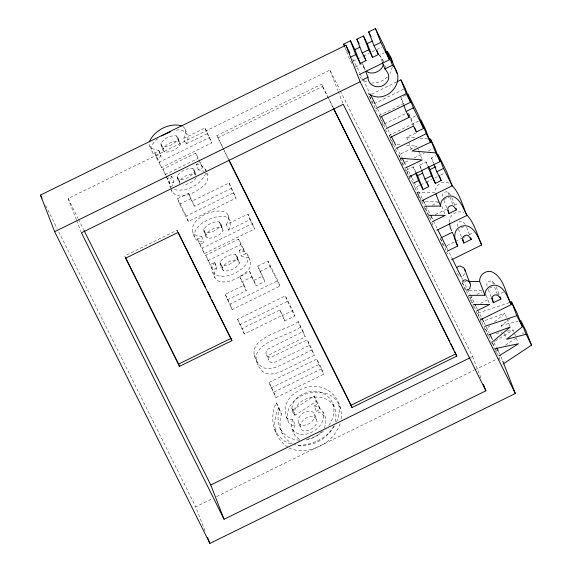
<?xml version="1.0" encoding="UTF-8"?>
<svg xmlns="http://www.w3.org/2000/svg" width="572" height="572" viewBox="0 0 572 572"><rect width="100%" height="100%" fill="white"/><g stroke="black" fill="none" stroke-linecap="round" stroke-linejoin="round"><path stroke-width="0.43" stroke-dasharray="2.86 2.15" d="M292.163 409.631L293.786 409.273L314.135 395.938L316.259 401.415L295.91 414.75L294.287 415.108C285.471 401.901 303.753 390.204 315.615 391.434C330.552 391.763 338.931 409.902 334.927 422.808M294.287 415.108C293.193 396.174 326.741 389.847 334.141 407.3M449.306 222.401C448.72 215.079 457.393 209.495 463.842 212.863M341.091 418.954C343.629 393.293 318.075 376.841 296.174 392.256C288.91 396.653 283.691 405.405 285.514 414.028C286.965 418.482 288.46 427.27 295.045 424.853L292.921 419.376C290.433 420.449 287.466 419.426 286.386 416.888M392.335 66.838L390.104 73.588M205.705 173.23C201.122 185.121 185.199 192.707 173.016 189.325M287.88 447.154C273.816 438.216 268.597 417.581 276.39 402.788L279.322 408.68C275.482 421.021 280.423 437.137 292.106 443.45M279.322 408.68L281.445 414.157C279.179 420.556 279.658 427.813 282.461 433.976M171.529 187.237L174.01 181.939L171.822 176.333L167.496 178.457L169.619 183.934L174.01 181.939M276.39 402.788L278.514 408.265C274.774 415.908 273.573 424.846 276.219 433.025M336.515 422.079C339.153 416.123 340.125 409.273 338.252 402.953M340.097 423.702L338.638 427.549L334.105 434.884A38.817 37.559 -21.2 0 1 324.138 443.843C313.864 450.143 300.579 453.331 289.217 447.998M292.921 419.376C289.575 426.054 292.835 435.914 299.471 439.275M295.045 424.853L293.522 430.037L294.537 434.82M324.138 428.142C328.635 420.291 323.752 407.293 314.321 405.97L316.445 411.44L321.628 413.341L325.003 417.281M464.9 273.688L463.055 275.876L461.368 276.276M194.094 169.87L194.373 171.7C191.463 176.805 184.484 180.137 178.678 179.308L177.334 177.935L177.113 176.162C180.216 171.228 186.98 167.768 192.8 168.547L194.094 169.87L196.217 175.339L194.923 174.024L192.8 168.547M196.175 177.806C193.486 182.218 187.838 184.163 182.983 185.171M236.944 255.92L237.216 257.75C234.305 262.855 227.327 266.187 221.528 265.365L220.177 263.985L219.955 262.212C223.066 257.278 229.822 253.825 235.65 254.604L236.944 255.92L239.339 263.227C236.429 268.332 229.451 271.664 223.652 270.835L222.301 269.462L220.177 263.985M183.576 138.46L205.112 128.092L207.236 133.569L185.778 144.094L183.576 138.46C186.286 134.92 187.051 129.043 182.768 126.383M226.419 224.51C236.629 204.883 206.335 210.21 198.999 218.633C192.335 222.694 190.126 231.117 194.952 237.587C195.388 243.279 211.011 240.168 199.7 244.344L204.318 253.625L254.704 228.907L247.955 214.142L226.419 224.51L228.621 230.144L250.078 219.619L247.955 214.142M177.871 137.28L178.106 138.989C175.061 143.951 168.197 147.226 162.434 146.518L161.082 145.116L160.861 143.357C163.964 138.46 170.742 134.949 176.541 135.893L177.871 137.28L180.23 144.466C177.184 149.421 170.32 152.703 164.557 151.995L163.206 150.593L161.082 145.116M220.713 223.33L220.956 225.039C217.911 230.001 211.039 233.283 205.276 232.575L203.925 231.167L203.711 229.408C206.807 224.51 213.585 220.999 219.391 221.943L220.713 223.33L223.08 230.516C220.034 235.471 213.163 238.753 207.4 238.045L206.049 236.644L203.925 231.167M214.664 262.384C210.217 267.961 212.562 276.755 217.982 280.852C225.768 283.998 234.155 279.83 240.962 276.119C246.082 272.987 252.817 267.153 249.985 260.453C248.756 256.549 247.125 251.651 242.378 251.058C236.079 250.615 240.626 250.15 243.272 248.434L238.631 239.117L205.734 255.255L212.462 269.984L216.788 267.86L214.664 262.384L210.339 264.507L212.462 269.984M214.729 262.512L216.852 267.989C215.101 270.821 213.256 274.367 214.908 277.67M177.334 177.935L179.458 183.405L179.236 181.631C182.339 176.705 189.103 173.244 194.923 174.024M222.301 269.462L222.079 267.689C225.189 262.755 231.946 259.295 237.773 260.074L239.067 261.397M163.206 150.593L162.984 148.834C166.087 143.937 172.866 140.426 178.664 141.363L179.994 142.75M206.049 236.644L205.834 234.885C208.93 229.987 215.708 226.476 221.514 227.42L222.837 228.807M328.836 425.432C333.548 418.668 335.914 409.523 332.017 401.83M333.726 426.126C327.255 439.439 311.297 447.719 296.711 444.987M334.513 425.804L331.982 429.408A38.817 37.559 -21.2 0 1 322.015 438.374C313.756 443.236 303.911 446.61 294.265 444.709M321.571 431.581C317.317 436.071 311.483 439.439 305.248 439.997M387.394 77.013C383.304 80.995 377.484 83.319 371.757 82.983M157.629 138.617C153.918 141.577 149.85 146.554 152.109 151.537C152.545 157.228 168.168 154.111 156.85 158.294L161.476 167.575L211.855 142.85L205.112 128.092M488.173 335.778L485.657 329.293L489.768 325.861M494.565 321.857L504.84 313.277L506.728 318.139M323.43 431.166C318.611 435.342 312.605 438.138 306.385 439.453M510.124 318.675L501.286 325.504L502.545 328.75M500.257 360.76L496.482 351.022L499.449 349.056M505.391 345.123L515.787 338.245M522.472 333.819L523.959 332.84M314.321 405.97L317.946 403.596L314.135 395.938M316.445 411.44L320.07 409.066L317.946 403.596M495.259 350.178L492.428 342.878L494.651 341.491M495.395 341.034L513.198 329.937L514.142 332.368M156.85 158.294L154.726 152.817C166.595 148.756 147.712 151.544 149.335 144.008M76.355 219.741L68.125 198.52L329.951 70.056L339.882 90.004M353.153 61.175L357.114 59.231M357.908 58.837L362.669 56.506M363.463 56.113L369.019 53.389M372.193 51.83L381.717 47.161M161.476 167.575L159.352 162.098L209.731 137.38M355.076 67.153L362.612 63.449L365.129 69.941M382.082 61.626L379.565 55.134L384.105 52.91M228.092 158.644L216.874 135.614L321.607 84.227L327.563 96.189M217.76 137.902L322.494 86.515L321.607 84.227M169.619 183.934L162.891 169.205L195.788 153.067L199.649 160.825M165.015 174.682L197.912 158.537L195.788 153.067M198.498 169.998L196.31 164.4L200.422 162.384L202.545 167.853L198.434 169.87L204.047 171.264M371.593 94.244L396.189 82.175M229.115 182.918L236.064 198.091L188.331 221.514L179.679 204.132L177.556 198.656L188.603 193.236L194.552 206.392L231.238 188.395L229.115 182.918L192.428 200.922M403.646 89.218L373.487 104.011L376.319 111.311M179.679 204.132L190.726 198.713L188.603 193.236M403.31 104.133L400.793 97.64L405.863 95.152M383.033 125.318L379.257 115.587L403.739 103.575L400.793 97.64M188.331 221.514L186.207 216.044L233.941 192.621M384.384 123.91L405.712 113.442M177.885 231.796L177.098 230.201L124.732 255.898L125.618 258.179M413.835 125.454L411.003 118.154L416.08 115.666M392.935 145.209L389.16 135.478L419.312 120.685M199.7 244.344L197.576 238.867C208.887 234.692 193.264 237.802 192.828 232.11M415.78 133.112L406.713 137.173L408.286 141.227M204.318 253.625L202.195 248.148L252.581 223.43M399.706 157.207L398.763 154.769L416.895 146.153L404.79 145.195M405.426 162.198L409.395 160.253M414.149 157.915L424.467 152.853M428.435 150.908L433.197 148.57M207.858 260.732L240.755 244.594L238.631 239.117M409.881 179.072L406.42 170.149L413.198 166.824L415.765 171.986M433.64 163.621L431.438 157.944L435.935 155.734M421.156 169.262L419.583 165.208L426.169 161.976L428.063 165.794M243.272 248.434L245.395 253.904C234.377 257.993 249.707 254.876 249.985 260.453M417.939 194.895L415.108 187.595L419.869 185.264M420.663 184.87L425.425 182.532M426.219 182.146L431.774 179.422M434.949 177.863L437.33 176.698M440.497 175.139L444.465 173.194M257.793 266.08L268.025 261.061L277.792 280.688L279.915 286.164L232.182 309.588L225.225 294.408L244.108 285.149L239.754 276.405L249.664 271.543L256.134 285.764L264.865 281.481L257.793 266.08L264.865 281.481M259.917 271.557L270.148 266.538L268.025 261.061M227.349 299.885L246.232 290.619L241.877 281.882L251.787 277.02L249.664 271.543M254.011 280.287L262.741 276.004M232.182 309.588L230.058 304.111L277.792 280.688M428.092 215.108L425.575 208.623L427.856 207.5M432.425 205.262L439.961 201.387M443.643 199.757L448.92 197.168M435.414 214.493L446.517 209.045M454.454 205.148L458.422 203.203M244.33 333.976L237.595 319.255L285.335 295.831L292.649 310.524L294.773 315.994L284.763 320.913L279.93 309.995L242.206 328.507L244.33 333.976L282.053 315.465M239.718 324.724L287.459 301.301L285.335 295.831M284.763 320.913L282.639 315.437L292.649 310.524M461.454 227.806L463.706 226.698M446.961 245.617L454.89 241.72M455.684 241.334L462.033 238.217M462.827 237.83L465.208 236.658M469.176 234.713L473.938 232.375M298.162 321.6C286.558 331.26 239.847 337.916 258.201 363.241C263.778 371.872 275.203 368.261 282.568 364.35L312.205 349.799L307.25 339.847L271.385 357.1L269.348 357.05L267.66 356.249L266.466 354.719L265.966 352.788L266.395 350.908L267.717 349.206L303.088 331.488L298.162 321.6L305.212 336.965L271.993 353.267L269.841 354.676L268.518 356.385L268.089 358.265L268.59 360.196L269.784 361.718L271.471 362.526L273.509 362.569L275.761 361.811L309.373 345.324L307.25 339.847M300.286 327.077C288.681 336.736 241.97 343.393 260.324 368.718C265.901 377.348 277.327 373.731 284.692 369.819L314.328 355.276L312.205 349.799M269.062 382.446L316.795 359.023L321.628 368.726L323.752 374.195L276.019 397.619L269.062 382.446L276.019 397.619M271.185 387.923L318.919 364.5L316.795 359.023M273.895 392.149L321.628 368.726M473.752 307.529L469.977 297.798L472.257 296.675M476.826 294.437L482.153 291.82M489.553 288.188L492.571 286.708M480.609 303.282L490.125 298.605M496.475 295.488L503.617 291.985M470.992 357.314L472.586 356.528L340.283 90.798M205.041 530.938L195.688 506.835L212.527 498.577M216.538 496.61L473.895 370.327M474.696 369.934L501.151 356.957L499.957 354.554M485.156 320.484L504.84 313.277M481.095 322.1L477.634 313.177L508.98 302.76M501.286 325.504L518.232 321.149M496.203 333.505L502.152 332.253M507.25 331.181L513.198 329.937M176.34 130.252C184.735 127.806 191.706 137.373 185.778 144.094M421.299 202.181L417.524 192.449L435.256 192.292C434.541 185.164 443.057 179.787 449.22 183.319M425.461 201.501L437.401 201.408M464.586 281.603L466.359 281.581M469.004 290.683L481.803 290.583M397.011 144.573L401.337 144.916M406.713 137.173L415.508 137.888M419.905 138.245L427.82 138.896M299.621 440.161C291.713 439.947 283.826 435.814 280.337 428.499M450.779 195.438L447.976 192.178L446.217 191.806L444.158 192.406L442.907 193.465L442.399 195.045L442.649 197.14M494.787 283.991L492.378 281.352L490.619 280.981L488.559 281.581L487.308 282.639L486.801 284.22L487.051 286.315M290.998 443.915C283.011 441.784 276.869 435.185 274.095 427.549M364.192 80.702L367.489 82.189M459.037 275.504L456.763 273.101L456.177 271.171M298.577 423.051L300.007 424.638C305.948 427.005 313.249 422.379 315.022 416.538L314.571 413.971L313.02 412.19C307.042 409.13 299.17 414.028 298.041 420.348L300.7 428.528L302.13 430.115C308.072 432.475 315.372 427.856 317.145 422.014L314.571 413.971M359.824 76.913L361.311 78.571M316.695 419.448L315.143 417.667C309.166 414.607 301.294 419.505 300.164 425.825L300.7 428.528M379.565 55.134L382.575 59.452L383.519 61.883M228.621 230.144C240.733 203.367 188.739 220.799 194.952 237.587M170.849 188.488C175.668 203.689 196.189 192.385 203.782 185.714C211.833 179.422 206.492 164.05 196.31 164.4M206.256 173.144L207.143 174.403M171.822 176.333C169.998 179.486 167.803 184.077 170.799 187.373M212.784 272.193C221.486 283.705 251.83 269.033 247.862 254.983M292.414 429.343C302.166 442.978 328.478 426.812 322.88 411.804M465.186 224.374L462.912 221.722L461.268 221.285L459.359 221.807L457.886 222.958L457.264 224.546L457.464 226.634M365.058 69.748L363.22 66.002L362.612 63.449M431.438 157.944L433.826 162.741M408.444 113.013L411.003 118.154M419.583 165.208L421.864 169.791M352.695 58.787L359.859 73.18M360.253 73.974L362.641 78.772M363.041 79.572L369.805 93.165M375.382 104.354L380.552 114.743M385.728 125.139L390.905 135.528M396.875 147.519L401.651 157.114M406.427 166.702L410.403 174.696M411.997 177.892L422.343 198.677M424.338 202.674L425.532 205.076M425.925 205.87L430.308 214.664M433.49 221.064L437.473 229.057M447.025 248.241L451.801 257.829M461.747 277.813L462.548 279.415M462.941 280.216L470.105 294.601M470.506 295.402L474.488 303.396M476.076 306.592L477.27 308.994M477.67 309.788L481.653 317.782M484.041 322.579L489.21 332.975M493.986 342.564L496.374 347.361M498.763 352.159L499.563 353.753M346.432 49.671L347.619 52.052M373.101 103.232L369.212 95.417L372.358 103.525M379.257 115.587L383.59 124.296L387.051 133.219M389.16 135.478L393.55 144.301L397.011 153.225M398.763 154.769L399.928 157.114M400.321 157.893L404.618 167.424M406.42 170.149L408.787 174.91M409.187 175.697L415.108 187.595M417.524 192.449L421.292 200.014M425.575 208.623L429.858 217.217L433.633 226.955M440.683 238.967L444.58 246.782M466.073 289.947L461.926 281.624L465.701 291.355M469.977 297.798L472.701 303.267M477.634 313.177L481.874 321.686L485.649 331.417M485.657 329.293L488.195 334.377M492.428 342.878L494.637 347.318M495.009 348.062L496.482 351.022M351.78 63.456L349.02 57.908L344.923 47.362M327.963 96.99L333.519 108.158M322.494 86.515L333.219 108.051M216.874 135.614L228.392 158.751M207.236 133.569L211.855 142.85M250.078 219.619L254.704 228.907M231.238 188.395L236.064 198.091M270.148 266.538L279.915 286.164M287.459 301.301L294.773 315.994M309.373 345.324L314.328 355.276M318.919 364.5L323.752 374.195M279.93 309.995L282.639 315.437M198.684 160.096L202.545 167.853M240.755 244.594L245.395 253.904M316.259 401.415L320.07 409.066M251.787 277.02L256.134 285.764M190.726 198.713L194.552 206.392M154.726 152.817L159.352 162.098M162.891 169.205L165.959 175.375M166.345 176.147L167.496 178.457M177.556 198.656L186.207 216.044M197.576 238.867L202.195 248.148M205.734 255.255L210.339 264.507M225.225 294.408L230.058 304.111M237.595 319.255L242.206 328.507M278.514 408.265L281.445 414.157M68.125 198.52L78.057 218.475M78.457 219.269L83.619 229.644M45.638 205.477L57.186 228.657M58.773 231.853L195.688 506.835M340.376 408.429C332.468 378.814 279.408 393.15 288.51 422.358M514.457 333.183L517.917 342.099M496.21 286.858L499.356 294.966M492.378 281.352L493.321 283.783M494.58 287.03L497.097 293.515M507.042 318.954L509.874 326.255M466.58 227.22L470.041 236.143M488.309 289.561L491.191 297.04M451.808 197.676L454.954 205.791M504.433 333.619L506.32 338.481M447.976 192.178L452.695 204.34M486.25 295.431L489.396 303.539M458.458 229.272L461.919 238.195M443.908 200.386L446.789 207.865M409.023 114.715L413.113 125.261M426.169 161.976L427.742 166.03M501.151 356.957L502.445 360.274M441.849 206.256L444.751 213.699M417.524 147.776L418.468 150.207M418.783 151.022L421.929 159.13M384.777 65.129L385.721 67.56M495.574 350.993L496.517 353.424M488.867 335.914L491.698 343.214M474.259 306.392L477.406 314.507M466.445 290.705L470.22 300.436M408.601 142.035L411.432 149.335M444.894 247.59L447.411 254.082M413.198 166.824L415.401 172.501M440.297 238.188L443.128 245.488M428.407 215.923L429.35 218.354M422.043 201.53L425.818 211.261M418.254 195.71L419.197 198.141M404.933 168.232L407.135 173.909M400.021 158.015L403.482 166.938M363.22 66.002L364.793 70.056M472.586 356.528L481.138 378.564M329.951 70.056L337.866 90.455M338.181 91.27L342.928 103.518M303.088 331.488L305.212 336.965M227.971 215.029L230.094 220.506M239.16 250.45L241.341 256.056M237.216 257.75L239.339 263.227M235.65 254.604L237.773 260.074M185.128 128.979L187.251 134.449M293.014 409.731L295.138 415.208M220.956 225.039L223.08 230.516M244.108 285.149L246.232 290.619M291.727 408.136L293.851 413.606M219.391 221.943L221.514 227.42M239.754 276.405L241.877 281.882M266.466 354.719L268.59 360.196M194.373 171.7L195.588 174.832M178.106 138.989L180.23 144.466M176.541 135.893L178.664 141.363M221.528 265.365L223.652 270.835M219.955 262.212L222.079 267.689M254.261 354.897L258.258 365.265M205.276 232.575L207.4 238.045M203.711 229.408L205.834 234.885M201.752 236.622L203.954 242.256M178.678 179.308L180.201 183.219M177.113 176.162L179.236 181.631M162.434 146.518L164.557 151.995M160.861 143.357L162.984 148.834M158.98 150.729L161.104 156.206M158.902 150.565L161.025 156.042M169.941 186.143L170.549 187.702M149.986 146.06L152.109 151.537M177.098 230.201L177.685 231.724M76.677 220.556L81.102 231.989M382.575 59.452L383.211 61.133M205.019 168.926L205.705 171.035M171.621 190.169L172.065 191.613"/><path stroke-width="0.86" d="M424.646 206.22L440.604 206.084C440.047 199.9 446.439 194.695 452.373 196.275C460.803 198.834 463.07 208.716 466.945 215.437L436.793 230.23M469.047 295.395L485.006 295.259L479.658 281.467C479.1 275.282 485.492 270.077 491.427 271.657C504.068 277.034 505.648 293.779 511.347 304.611L481.195 319.405M485.006 295.259C484.448 289.075 490.84 283.869 496.775 285.449C505.205 288.009 507.471 297.89 511.347 304.611M149.378 141.842C154.168 130.109 169.991 122.165 182.203 125.947M492.378 341.934L510.188 327.062L488.86 334.877M457.071 267.467L458.387 266.38L460.045 266.001L463.463 267.553L464.657 269.233L470.62 284.978L469.741 288.588L468.404 289.668L466.716 290.068M462.419 281.26L463.735 280.166L465.393 279.794L468.811 281.345L470.005 283.018M509.831 302.474L511.518 301.916L517.045 313.006L522.393 326.798L506.635 339.296L526.126 334.284L531.531 345.152L503.317 363.828M499.256 355.748L518.547 343.722L495.602 348.541M161.397 135.936L170.656 131.653M344.609 46.554L343.665 44.115L350.443 40.791L354.854 49.642L360.203 63.435L365.98 60.596L363.778 54.919M365.98 60.596L362.176 52.967L356.828 39.175L363.413 35.943L368.761 49.735L372.565 57.372L378.414 54.497L374.031 45.703L368.683 31.91L375.439 28.6L384.098 45.996L389.446 59.781L359.295 74.575M502.767 361.111L515.336 393.515L209.874 543.4L54.647 231.646L40.469 195.081L345.924 45.202L349.907 53.196M354.854 49.642L359.91 47.161M372.565 57.372L367.217 43.579L372.329 41.07M350.522 57.171L355.791 54.583L350.443 40.791M374.031 45.703L380.788 42.392L375.439 28.6M362.176 52.967L368.761 49.735M385.614 52.166L387.13 51.423L388.803 53.639L391.698 59.788L392.249 62.62M361.933 80.202L367.96 77.241L365.758 71.564M382.396 62.434L384.913 68.926L392.478 65.215C408.315 80.981 386.057 106.085 368.389 93.636M54.647 231.646L360.11 81.76L345.924 45.202M396.982 81.789L400.951 79.844L405.226 88.438L410.582 102.231L380.423 117.024M376.147 108.423L406.299 93.629L400.951 79.844M386.186 128.6L409.094 117.36L406.141 111.433L413.392 107.872L408.043 94.087L418.254 114.6L423.602 128.385L416.352 131.946L413.427 126.069L390.519 137.316M396.096 148.491L426.247 133.691L420.899 119.905L425.175 128.5L430.523 142.292L412.062 150.958L435.807 152.903L440.133 161.583L409.981 176.376M405.677 167.789L422.243 159.945L400.629 158.23M427.155 182.575L428.728 186.629L422.951 189.468L417.603 175.675L422.658 173.194M439.275 175.661L441.162 180.53L435.313 183.397L429.965 169.612L435.814 166.738M413.277 183.197L418.547 180.616L415.715 173.316M441.162 180.53L436.786 171.736L443.536 168.418L438.188 154.633L446.846 172.022L452.195 185.814L422.043 200.608M428.728 186.629L424.932 179L431.517 175.768L428.056 166.845M432.446 221.664L445.381 215.315L429.1 215.301M447.733 210.303L448.991 213.542L456.527 209.845L455.898 208.222M230.959 338.388L231.846 340.676L179.486 366.366L178.6 364.085L230.959 338.388L216.702 309.752M441.055 237.816L452.373 232.261L457.722 246.046L447.154 251.237M462.548 239.818L463.806 243.064L471.299 239.389L470.67 237.766M451.515 259.795L481.667 244.995C477.155 234.835 474.481 222.901 466.566 214.7M476.848 310.839L489.782 304.49L473.502 304.483M491.505 297.855L493.393 302.717L500.929 299.02L499.985 296.589M352.009 407.529L351.129 405.241L455.855 353.853L456.742 356.134L352.009 407.529L228.886 160.239M483.354 384.277L485.885 390.805L224.06 519.276L210.768 484.999L470.191 357.707M484.677 326.397L516.873 315.701L522.393 326.798M469.019 281.56L479.658 281.467M428.7 138.967L430.459 139.11L434.784 147.79L440.133 161.583M366.309 71.1C370.563 74.703 376.977 72.88 380.68 69.362A9.602 9.295 -21.2 0 0 383.312 64.543M451.322 184.677C459.623 192.878 462.362 205.062 466.945 215.437M384.913 68.926C387.144 71.5 389.382 74.746 388.66 78.328A9.602 9.295 -21.2 0 1 386.028 83.154C380.187 89.926 368.075 86.751 367.96 77.241M456.527 209.845L453.324 205.963L451.565 205.598L449.506 206.199L448.255 207.257L447.747 208.83L448.991 213.542M500.929 299.02L497.726 295.138L495.967 294.773L493.908 295.374L492.656 296.432L492.149 298.005L493.393 302.717M471.299 239.389L468.261 235.514L466.616 235.071L464.707 235.6L463.234 236.751L462.612 238.338L463.806 243.064M380.788 42.392L389.446 59.781M406.299 93.629L410.582 102.231M413.392 107.872L423.602 128.385M426.247 133.691L430.523 142.292M443.536 168.418L452.195 185.814M481.667 244.995C478.399 236.98 471.921 221.593 460.41 226.727C452.774 230.137 453.911 240.14 457.722 246.046M368.683 31.91L371.071 36.708M363.413 35.943L367.217 43.579M428.449 166.559L429.965 169.612M431.517 175.768L435.313 183.397M356.828 39.175L359.109 43.758M416.137 172.723L417.603 175.675M355.791 54.583L360.203 63.435M418.547 180.616L422.951 189.468M370.606 94.759L374.982 103.553M381.352 116.345L385.328 124.338M391.298 136.329L395.681 145.124M402.044 157.908L405.233 164.307M410.803 175.497L411.597 177.098M423.144 200.279L424.338 202.674M430.702 215.465L432.296 218.661M437.866 229.851L446.625 247.44M452.195 258.63L461.354 277.02M474.882 304.197L475.682 305.791M482.046 318.583L483.64 321.779M490.011 334.57L492.399 339.368M496.775 348.162L498.369 351.358M343.665 44.115L344.458 45.703M360.11 81.76L515.336 393.515M485.885 390.805L343.243 104.333L81.424 232.804L224.06 519.276M333.919 108.959L382.375 206.278M383.168 207.872L387.537 216.645M388.331 218.239L391.513 224.624M392.306 226.219L449.899 341.884M450.693 343.479L453.868 349.864M454.661 351.458L455.455 353.053M333.612 108.844L456.742 356.134M228.793 159.545L351.129 405.241M178.285 232.589L205.613 287.48M207.593 291.455L210.761 297.819M211.554 299.413L215.909 308.158M231.846 340.676L177.985 232.489L125.618 258.179L179.486 366.366M125.525 257.486L178.6 364.085M84.02 230.445L210.768 484.999M40.469 195.081L42.056 198.277M451.637 230.781L450.371 227.82L449.399 223.273M531.531 345.152L526.183 331.367L520.777 320.499L526.126 334.284M511.518 301.916L516.873 315.701M430.459 139.11L435.807 152.903M433.955 164.436L436.786 171.736M390.29 56.228L397.047 73.581M387.13 51.423L392.478 65.215M414.779 127.892L416.352 131.946M407.836 114.114L409.094 117.36M403.625 104.941L406.141 111.433M435.885 193.915L440.604 206.084M376.841 50.443L378.414 54.497M421.471 170.077L424.932 179M207.615 537.58L209.874 543.4M464.657 269.233L465.272 271.185"/></g></svg>
